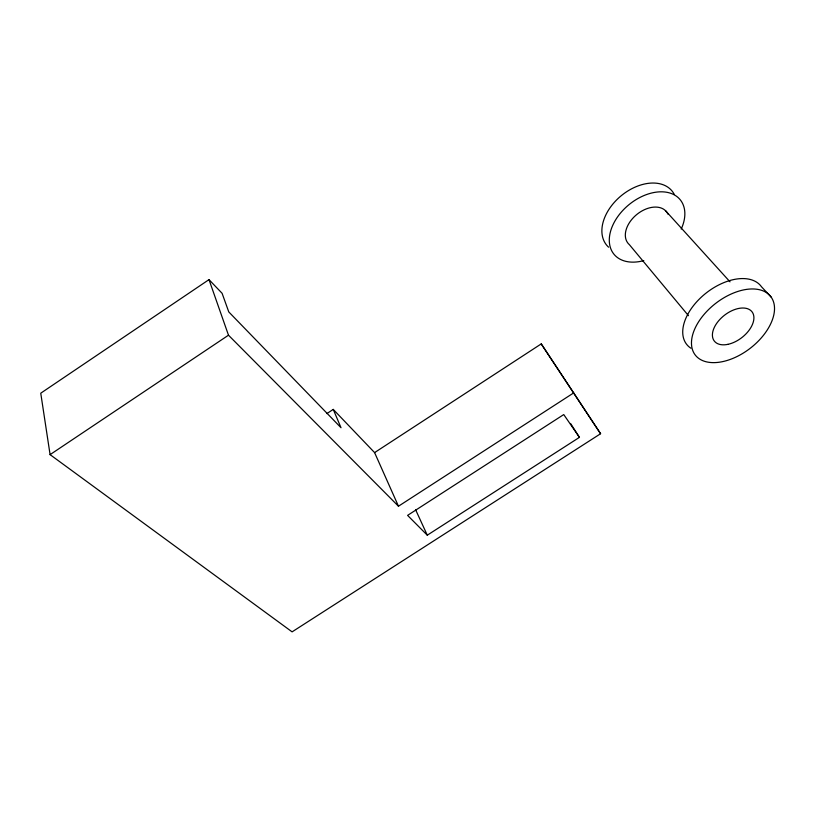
<?xml version="1.0" encoding="UTF-8"?>
<svg xmlns="http://www.w3.org/2000/svg" width="815" height="815" viewBox="0 0 815 815"><rect width="100%" height="100%" fill="white"/><g stroke="black" fill="none" stroke-linecap="round" stroke-linejoin="round"><path stroke-width="1.22" d="M333.243 409.405L341.016 427.722L228.77 311.911L222.088 293.298L208.997 279.627L40.75 393.197L50.082 454.638L292.096 631.859L600.584 433.733L541.241 343.899L374.594 452.6L333.243 409.405L326.886 413.582M50.082 454.638L228.485 335.199L208.997 279.627M228.485 335.199L398.474 506.217L573.648 392.922M579.445 437.349L563.746 414.57L407.592 515.375L427.284 535.19L579.445 437.349L570.561 423.464M771.122 297.068A47.749 28.331 -37.8 0 0 699.678 320.173A47.749 28.331 -37.8 0 0 728.192 360.138A47.749 28.331 -37.8 0 0 771.122 297.068L761.485 286.768A47.229 28.413 -38 0 0 703.111 295.539A47.229 28.413 -38 0 0 690.896 348.229M665.437 210.596L730.026 281.837M688.481 315.69L629.363 244.643A24.868 16.657 -39.6 0 1 637.259 214.111A24.868 16.657 -39.6 0 1 667.974 214.151M600.584 433.733L541.241 343.899M415.67 509.874L427.284 535.19M374.594 452.6L398.474 506.217M608.601 247.2A42.451 28.729 -39.8 0 1 621.845 195.223A42.451 28.729 -39.8 0 1 674.351 194.541M643.779 260.606A42.889 28.729 -39.6 0 1 610.089 233.202A42.889 28.729 -39.6 0 1 659.131 191.871A42.889 28.729 -39.6 0 1 681.208 229.056M727.948 344.338A23.869 14.161 -37.8 0 0 753.162 313.775A23.869 14.161 -37.8 0 0 718.361 321.141A23.869 14.161 -37.8 0 0 727.948 344.338"/></g></svg>
